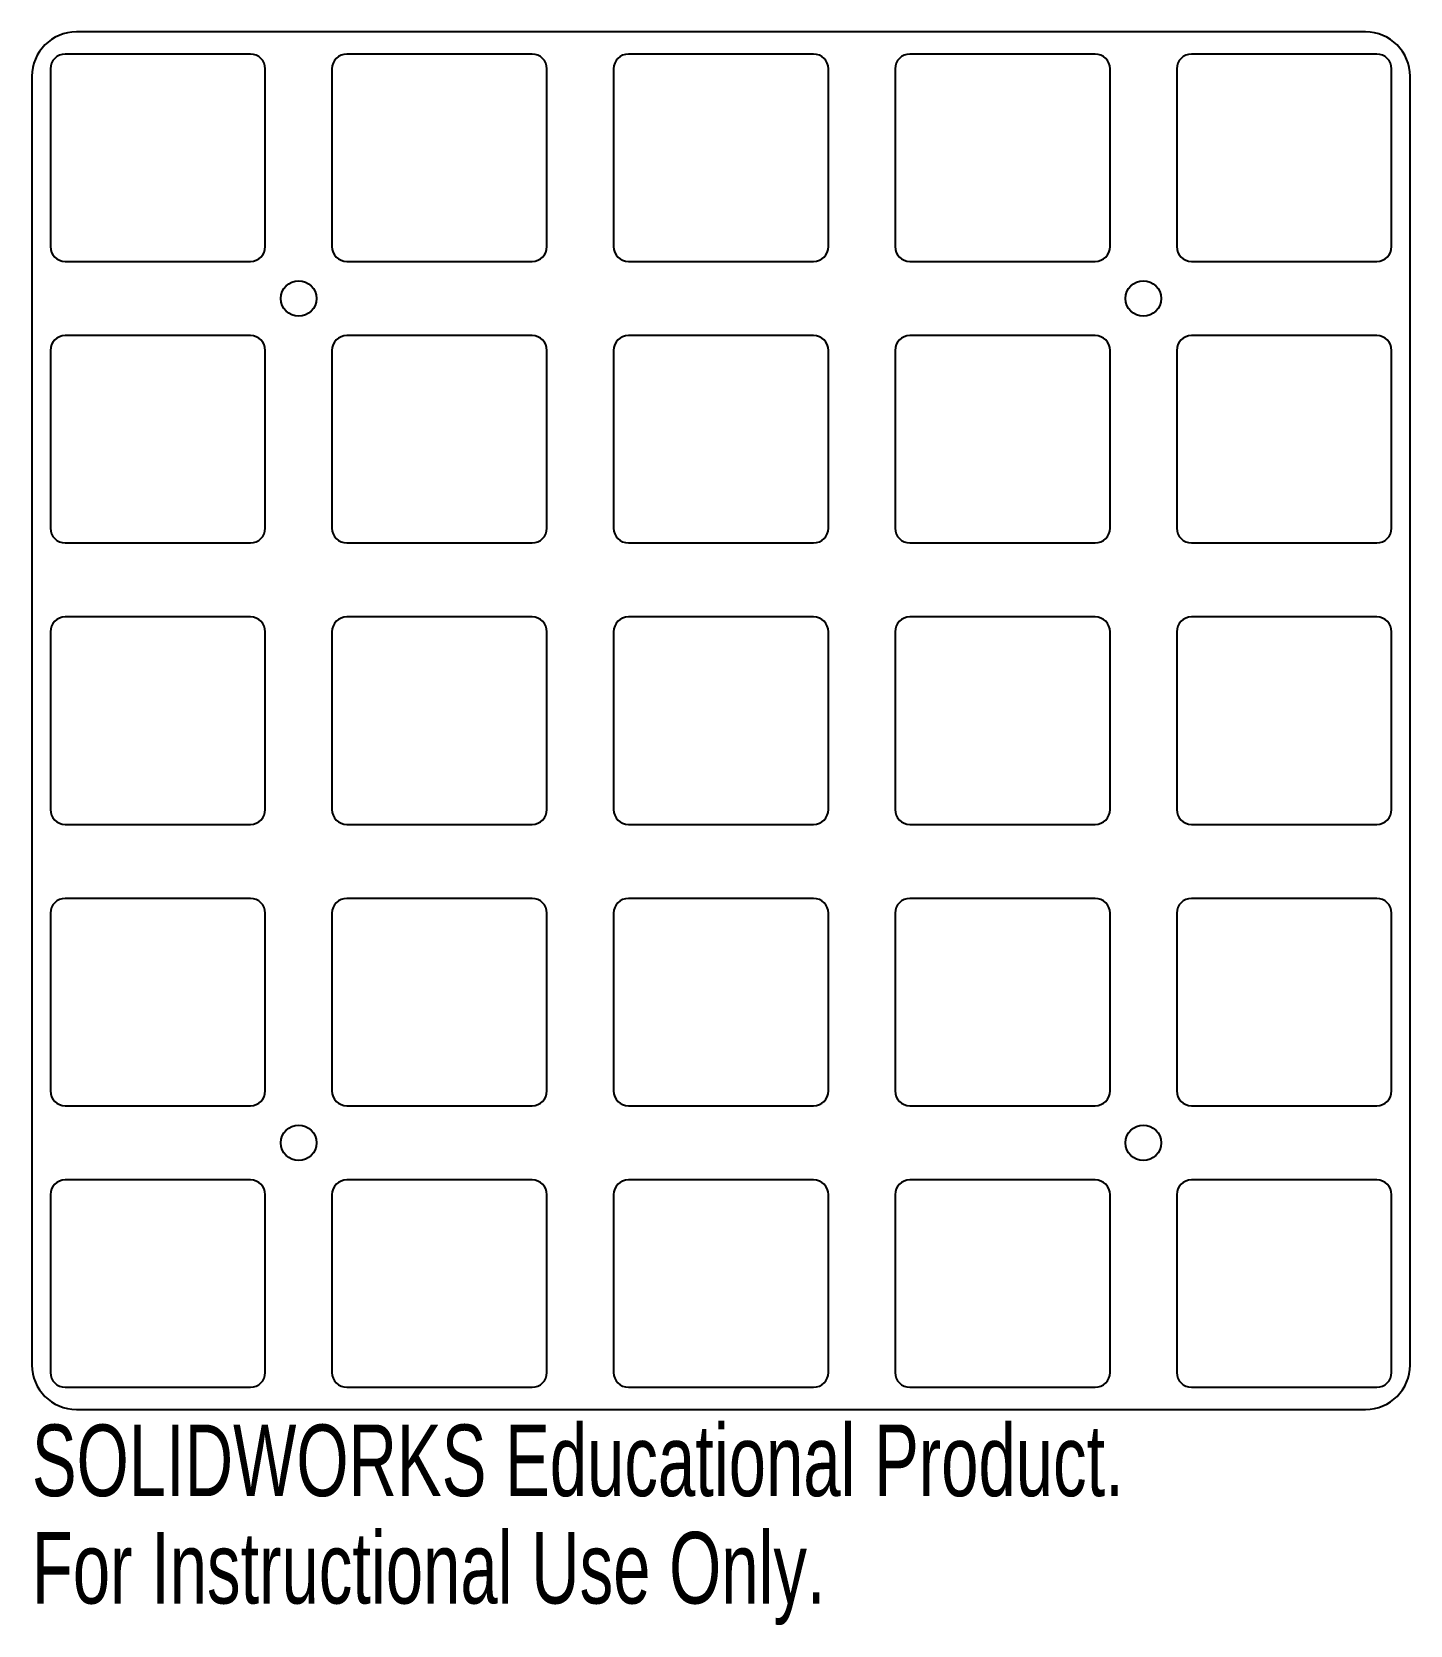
# Model space of a CAD drawing. Header units: millimetres. Extents: x -47 to 46, y -61 to 47.
import ezdxf

# ---------------------------------------------------------------- set-up
doc = ezdxf.new("R2010")
doc.units = ezdxf.units.MM
doc.styles.add('SLDTEXTSTYLE0', font='TXT', dxfattribs={"width": 0.7})

msp = doc.modelspace()

# ---------------------------------------------------------------- linework, layer by layer
at = {"color": 7, "linetype": 'Continuous', "lineweight": 25}
for p, q in [((43.5, 46.5), (-43.5, 46.5)), ((-31.75, 45), (-44.25, 45)), ((-12.75, 45), (-25.25, 45)), ((6.25, 45), (-6.25, 45)), ((25.25, 45), (12.75, 45)), ((44.25, 45), (31.75, 45)), ((-46.5, 43.5), (-46.5, -43.5)), ((-45.25, 44), (-45.25, 32)), ((-30.75, 32), (-30.75, 44)), ((-26.25, 44), (-26.25, 32)), ((-11.75, 32), (-11.75, 44)), ((-7.25, 44), (-7.25, 32)), ((7.25, 32), (7.25, 44)), ((11.75, 44), (11.75, 32)), ((26.25, 32), (26.25, 44)), ((30.75, 44), (30.75, 32)), ((45.25, 32), (45.25, 44)), ((46.5, -43.5), (46.5, 43.5)), ((-44.25, 31), (-31.75, 31)), ((-25.25, 31), (-12.75, 31)), ((-6.25, 31), (6.25, 31)), ((12.75, 31), (25.25, 31)), ((31.75, 31), (44.25, 31)), ((-31.75, 26), (-44.25, 26)), ((-12.75, 26), (-25.25, 26)), ((6.25, 26), (-6.25, 26)), ((25.25, 26), (12.75, 26)), ((44.25, 26), (31.75, 26)), ((-45.25, 25), (-45.25, 13)), ((-30.75, 13), (-30.75, 25)), ((-26.25, 25), (-26.25, 13)), ((-11.75, 13), (-11.75, 25)), ((-7.25, 25), (-7.25, 13)), ((7.25, 13), (7.25, 25)), ((11.75, 25), (11.75, 13)), ((26.25, 13), (26.25, 25)), ((30.75, 25), (30.75, 13)), ((45.25, 13), (45.25, 25)), ((-44.25, 12), (-31.75, 12)), ((-25.25, 12), (-12.75, 12)), ((-6.25, 12), (6.25, 12)), ((12.75, 12), (25.25, 12)), ((31.75, 12), (44.25, 12)), ((-31.75, 7), (-44.25, 7)), ((-12.75, 7), (-25.25, 7)), ((6.25, 7), (-6.25, 7)), ((25.25, 7), (12.75, 7)), ((44.25, 7), (31.75, 7)), ((-45.25, 6), (-45.25, -6)), ((-30.75, -6), (-30.75, 6)), ((-26.25, 6), (-26.25, -6)), ((-11.75, -6), (-11.75, 6)), ((-7.25, 6), (-7.25, -6)), ((7.25, -6), (7.25, 6)), ((11.75, 6), (11.75, -6)), ((26.25, -6), (26.25, 6)), ((30.75, 6), (30.75, -6)), ((45.25, -6), (45.25, 6)), ((-44.25, -7), (-31.75, -7)), ((-25.25, -7), (-12.75, -7)), ((-6.25, -7), (6.25, -7)), ((12.75, -7), (25.25, -7)), ((31.75, -7), (44.25, -7)), ((-31.75, -12), (-44.25, -12)), ((-12.75, -12), (-25.25, -12)), ((6.25, -12), (-6.25, -12)), ((25.25, -12), (12.75, -12)), ((44.25, -12), (31.75, -12)), ((-45.25, -13), (-45.25, -25)), ((-30.75, -25), (-30.75, -13)), ((-26.25, -13), (-26.25, -25)), ((-11.75, -25), (-11.75, -13)), ((-7.25, -13), (-7.25, -25)), ((7.25, -25), (7.25, -13)), ((11.75, -13), (11.75, -25)), ((26.25, -25), (26.25, -13)), ((30.75, -13), (30.75, -25)), ((45.25, -25), (45.25, -13)), ((-44.25, -26), (-31.75, -26)), ((-25.25, -26), (-12.75, -26)), ((-6.25, -26), (6.25, -26)), ((12.75, -26), (25.25, -26)), ((31.75, -26), (44.25, -26)), ((-31.75, -31), (-44.25, -31)), ((-12.75, -31), (-25.25, -31)), ((6.25, -31), (-6.25, -31)), ((25.25, -31), (12.75, -31)), ((44.25, -31), (31.75, -31)), ((-45.25, -32), (-45.25, -44)), ((-30.75, -44), (-30.75, -32)), ((-26.25, -32), (-26.25, -44)), ((-11.75, -44), (-11.75, -32)), ((-7.25, -32), (-7.25, -44)), ((7.25, -44), (7.25, -32)), ((11.75, -32), (11.75, -44)), ((26.25, -44), (26.25, -32)), ((30.75, -32), (30.75, -44)), ((45.25, -44), (45.25, -32)), ((-44.25, -45), (-31.75, -45)), ((-25.25, -45), (-12.75, -45)), ((-6.25, -45), (6.25, -45)), ((12.75, -45), (25.25, -45)), ((31.75, -45), (44.25, -45)), ((-43.5, -46.5), (43.5, -46.5))]:
    msp.add_line(p, q, dxfattribs=at)
for centre in [(-28.5, 28.5), (28.5, 28.5), (-28.5, -28.5), (28.5, -28.5)]:
    msp.add_circle(centre, 1.2, dxfattribs=at)
for centre, radius, start, end in [((-43.5, 43.5), 3, 90, 180), ((43.5, 43.5), 3, 0, 90), ((-44.25, 44), 1, 90, 180), ((-31.75, 44), 1, 0, 90), ((-25.25, 44), 1, 90, 180), ((-12.75, 44), 1, 0, 90), ((-6.25, 44), 1, 90, 180), ((6.25, 44), 1, 0, 90), ((12.75, 44), 1, 90, 180), ((25.25, 44), 1, 0, 90), ((31.75, 44), 1, 90, 180), ((44.25, 44), 1, 0, 90), ((-44.25, 32), 1, 180, 270), ((-31.75, 32), 1, 270, 0), ((-25.25, 32), 1, 180, 270), ((-12.75, 32), 1, 270, 0), ((-6.25, 32), 1, 180, 270), ((6.25, 32), 1, 270, 0), ((12.75, 32), 1, 180, 270), ((25.25, 32), 1, 270, 0), ((31.75, 32), 1, 180, 270), ((44.25, 32), 1, 270, 0), ((-44.25, 25), 1, 90, 180), ((-31.75, 25), 1, 0, 90), ((-25.25, 25), 1, 90, 180), ((-12.75, 25), 1, 0, 90), ((-6.25, 25), 1, 90, 180), ((6.25, 25), 1, 0, 90), ((12.75, 25), 1, 90, 180), ((25.25, 25), 1, 0, 90), ((31.75, 25), 1, 90, 180), ((44.25, 25), 1, 0, 90), ((-44.25, 13), 1, 180, 270), ((-31.75, 13), 1, 270, 0), ((-25.25, 13), 1, 180, 270), ((-12.75, 13), 1, 270, 0), ((-6.25, 13), 1, 180, 270), ((6.25, 13), 1, 270, 0), ((12.75, 13), 1, 180, 270), ((25.25, 13), 1, 270, 0), ((31.75, 13), 1, 180, 270), ((44.25, 13), 1, 270, 0), ((-44.25, 6), 1, 90, 180), ((-31.75, 6), 1, 0, 90), ((-25.25, 6), 1, 90, 180), ((-12.75, 6), 1, 0, 90), ((-6.25, 6), 1, 90, 180), ((6.25, 6), 1, 0, 90), ((12.75, 6), 1, 90, 180), ((25.25, 6), 1, 0, 90), ((31.75, 6), 1, 90, 180), ((44.25, 6), 1, 0, 90), ((-44.25, -6), 1, 180, 270), ((-31.75, -6), 1, 270, 0), ((-25.25, -6), 1, 180, 270), ((-12.75, -6), 1, 270, 0), ((-6.25, -6), 1, 180, 270), ((6.25, -6), 1, 270, 0), ((12.75, -6), 1, 180, 270), ((25.25, -6), 1, 270, 0), ((31.75, -6), 1, 180, 270), ((44.25, -6), 1, 270, 0), ((-44.25, -13), 1, 90, 180), ((-31.75, -13), 1, 0, 90), ((-25.25, -13), 1, 90, 180), ((-12.75, -13), 1, 0, 90), ((-6.25, -13), 1, 90, 180), ((6.25, -13), 1, 0, 90), ((12.75, -13), 1, 90, 180), ((25.25, -13), 1, 0, 90), ((31.75, -13), 1, 90, 180), ((44.25, -13), 1, 0, 90), ((-44.25, -25), 1, 180, 270), ((-31.75, -25), 1, 270, 0), ((-25.25, -25), 1, 180, 270), ((-12.75, -25), 1, 270, 0), ((-6.25, -25), 1, 180, 270), ((6.25, -25), 1, 270, 0), ((12.75, -25), 1, 180, 270), ((25.25, -25), 1, 270, 0), ((31.75, -25), 1, 180, 270), ((44.25, -25), 1, 270, 0), ((-44.25, -32), 1, 90, 180), ((-31.75, -32), 1, 0, 90), ((-25.25, -32), 1, 90, 180), ((-12.75, -32), 1, 0, 90), ((-6.25, -32), 1, 90, 180), ((6.25, -32), 1, 0, 90), ((12.75, -32), 1, 90, 180), ((25.25, -32), 1, 0, 90), ((31.75, -32), 1, 90, 180), ((44.25, -32), 1, 0, 90), ((-43.5, -43.5), 3, 180, 270), ((-44.25, -44), 1, 180, 270), ((-31.75, -44), 1, 270, 0), ((-25.25, -44), 1, 180, 270), ((-12.75, -44), 1, 270, 0), ((-6.25, -44), 1, 180, 270), ((6.25, -44), 1, 270, 0), ((12.75, -44), 1, 180, 270), ((25.25, -44), 1, 270, 0), ((31.75, -44), 1, 180, 270), ((43.5, -43.5), 3, 270, 0), ((44.25, -44), 1, 270, 0)]:
    msp.add_arc(centre, radius, start, end, dxfattribs=at)

# ---------------------------------------------------------------- texts
at = {"color": 7, "linetype": 'Continuous', "char_height": 4.8336, "attachment_point": 1, "style": 'SLDTEXTSTYLE0'}
for s, insert in [('SOLIDWORKS Educational Product.', (-46.5, -47.52)), ('For Instructional Use Only.', (-46.5, -54.77))]:
    msp.add_mtext(s, dxfattribs=dict(at, insert=insert))

doc.saveas('drawing.dxf')
